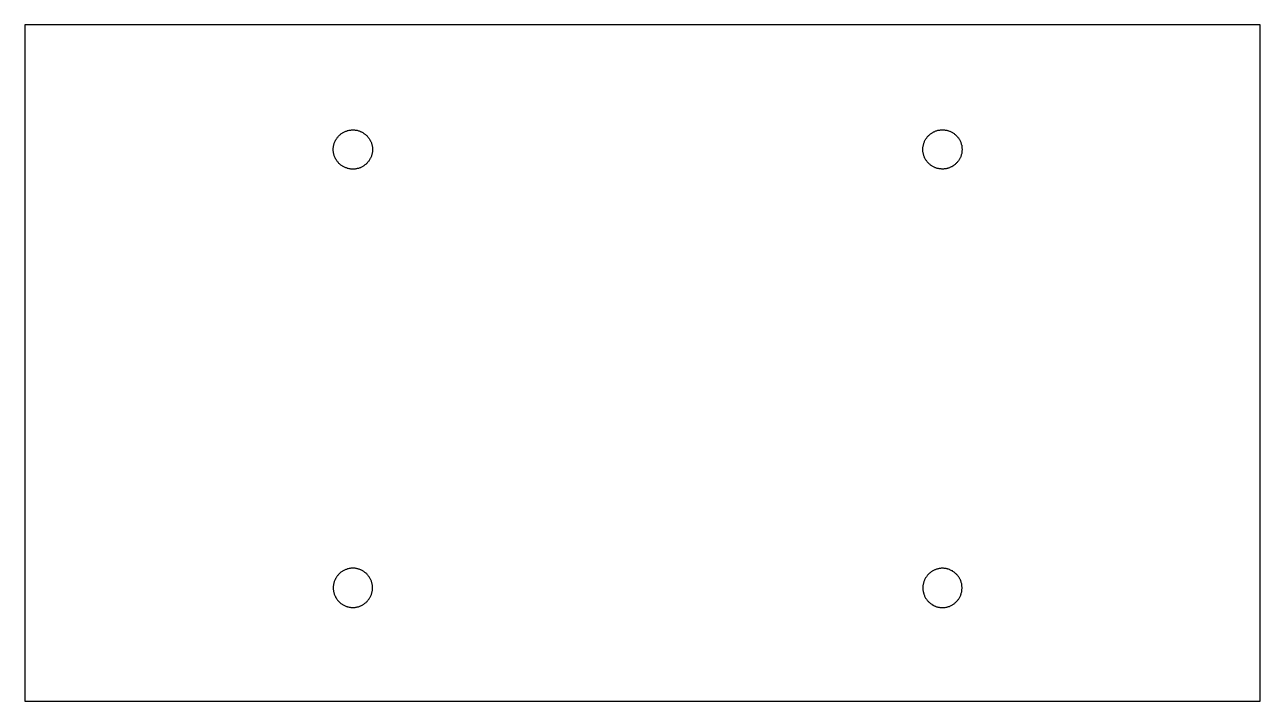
# Model space of a CAD drawing. Header units: millimetres. Extents: x 10 to 136, y 10 to 79.
import ezdxf

# ---------------------------------------------------------------- set-up
doc = ezdxf.new("R2010")
doc.units = ezdxf.units.MM
doc.header["$MEASUREMENT"] = 0
doc.layers.add('circulos', color=18, linetype='Continuous', true_color=0x000000)

msp = doc.modelspace()

# ---------------------------------------------------------------- linework, layer by layer
at = {"layer": 'circulos'}
for points in [[(10, 10), (136, 10), (136, 79), (10, 79), (10, 10)], [(45.46, 66.27), (45.46, 66.2), (45.46, 66.13), (45.45, 66.06), (45.45, 66), (45.43, 65.93), (45.42, 65.86), (45.41, 65.79), (45.39, 65.72), (45.37, 65.66), (45.35, 65.59), (45.32, 65.53), (45.29, 65.46), (45.26, 65.4), (45.23, 65.34), (45.2, 65.28), (45.16, 65.22), (45.13, 65.16), (45.09, 65.1), (45.04, 65.05), (45, 64.99), (44.96, 64.94), (44.91, 64.89), (44.86, 64.84), (44.81, 64.79), (44.76, 64.75), (44.7, 64.7), (44.65, 64.66), (44.59, 64.62), (44.53, 64.58), (44.47, 64.55), (44.41, 64.51), (44.35, 64.48), (44.29, 64.45), (44.23, 64.42), (44.16, 64.4), (44.1, 64.37), (44.03, 64.35), (43.96, 64.33), (43.89, 64.32), (43.83, 64.31), (43.76, 64.29), (43.69, 64.28), (43.62, 64.28), (43.55, 64.27), (43.48, 64.27), (43.41, 64.27), (43.34, 64.28), (43.27, 64.28), (43.2, 64.29), (43.14, 64.3), (43.07, 64.31), (43, 64.33), (42.93, 64.34), (42.87, 64.36), (42.8, 64.39), (42.74, 64.41), (42.67, 64.44), (42.61, 64.46), (42.55, 64.5), (42.48, 64.53), (42.42, 64.56), (42.37, 64.6), (42.31, 64.64), (42.25, 64.68), (42.2, 64.72), (42.15, 64.77), (42.09, 64.82), (42.04, 64.86), (42, 64.91), (41.95, 64.97), (41.91, 65.02), (41.86, 65.07), (41.82, 65.13), (41.78, 65.19), (41.75, 65.25), (41.71, 65.31), (41.68, 65.37), (41.65, 65.43), (41.62, 65.49), (41.6, 65.56), (41.57, 65.62), (41.55, 65.69), (41.53, 65.76), (41.52, 65.82), (41.5, 65.89), (41.49, 65.96), (41.48, 66.03), (41.47, 66.1), (41.47, 66.17), (41.46, 66.24), (41.46, 66.31), (41.47, 66.38), (41.47, 66.45), (41.48, 66.51), (41.49, 66.58), (41.5, 66.65), (41.52, 66.72), (41.53, 66.79), (41.55, 66.85), (41.57, 66.92), (41.6, 66.98), (41.62, 67.05), (41.65, 67.11), (41.68, 67.18), (41.71, 67.24), (41.75, 67.3), (41.78, 67.36), (41.82, 67.41), (41.86, 67.47), (41.91, 67.52), (41.95, 67.58), (42, 67.63), (42.04, 67.68), (42.09, 67.73), (42.15, 67.78), (42.2, 67.82), (42.25, 67.86), (42.31, 67.9), (42.37, 67.94), (42.42, 67.98), (42.48, 68.02), (42.55, 68.05), (42.61, 68.08), (42.67, 68.11), (42.74, 68.13), (42.8, 68.16), (42.87, 68.18), (42.93, 68.2), (43, 68.22), (43.07, 68.23), (43.14, 68.24), (43.2, 68.26), (43.27, 68.26), (43.34, 68.27), (43.41, 68.27), (43.48, 68.27), (43.55, 68.27), (43.62, 68.27), (43.69, 68.26), (43.76, 68.25), (43.83, 68.24), (43.89, 68.23), (43.96, 68.21), (44.03, 68.19), (44.1, 68.17), (44.16, 68.15), (44.23, 68.12), (44.29, 68.09), (44.35, 68.06), (44.41, 68.03), (44.47, 68), (44.53, 67.96), (44.59, 67.92), (44.65, 67.88), (44.7, 67.84), (44.76, 67.8), (44.81, 67.75), (44.86, 67.7), (44.91, 67.66), (44.96, 67.6), (45, 67.55), (45.04, 67.5), (45.09, 67.44), (45.13, 67.38), (45.16, 67.33), (45.2, 67.27), (45.23, 67.21), (45.26, 67.14), (45.29, 67.08), (45.32, 67.02), (45.35, 66.95), (45.37, 66.89), (45.39, 66.82), (45.41, 66.75), (45.42, 66.69), (45.43, 66.62), (45.45, 66.55), (45.45, 66.48), (45.46, 66.41), (45.46, 66.34), (45.46, 66.27)], [(105.59, 66.28), (105.59, 66.21), (105.58, 66.14), (105.58, 66.07), (105.57, 66), (105.56, 65.94), (105.55, 65.87), (105.53, 65.8), (105.51, 65.73), (105.49, 65.67), (105.47, 65.6), (105.45, 65.54), (105.42, 65.47), (105.39, 65.41), (105.36, 65.35), (105.32, 65.29), (105.29, 65.23), (105.25, 65.17), (105.21, 65.11), (105.17, 65.06), (105.13, 65), (105.08, 64.95), (105.03, 64.9), (104.99, 64.85), (104.93, 64.8), (104.88, 64.76), (104.83, 64.71), (104.77, 64.67), (104.72, 64.63), (104.66, 64.59), (104.6, 64.56), (104.54, 64.52), (104.48, 64.49), (104.41, 64.46), (104.35, 64.43), (104.29, 64.41), (104.22, 64.38), (104.15, 64.36), (104.09, 64.34), (104.02, 64.33), (103.95, 64.31), (103.88, 64.3), (103.81, 64.29), (103.75, 64.29), (103.68, 64.28), (103.61, 64.28), (103.54, 64.28), (103.47, 64.29), (103.4, 64.29), (103.33, 64.3), (103.26, 64.31), (103.19, 64.32), (103.12, 64.34), (103.06, 64.35), (102.99, 64.37), (102.93, 64.39), (102.86, 64.42), (102.8, 64.45), (102.73, 64.47), (102.67, 64.5), (102.61, 64.54), (102.55, 64.57), (102.49, 64.61), (102.43, 64.65), (102.38, 64.69), (102.32, 64.73), (102.27, 64.78), (102.22, 64.82), (102.17, 64.87), (102.12, 64.92), (102.07, 64.98), (102.03, 65.03), (101.99, 65.08), (101.95, 65.14), (101.91, 65.2), (101.87, 65.26), (101.84, 65.32), (101.8, 65.38), (101.77, 65.44), (101.75, 65.5), (101.72, 65.57), (101.7, 65.63), (101.68, 65.7), (101.66, 65.77), (101.64, 65.83), (101.63, 65.9), (101.61, 65.97), (101.6, 66.04), (101.6, 66.11), (101.59, 66.18), (101.59, 66.25), (101.59, 66.32), (101.59, 66.39), (101.6, 66.45), (101.6, 66.52), (101.61, 66.59), (101.63, 66.66), (101.64, 66.73), (101.66, 66.8), (101.68, 66.86), (101.7, 66.93), (101.72, 66.99), (101.75, 67.06), (101.77, 67.12), (101.8, 67.18), (101.84, 67.25), (101.87, 67.31), (101.91, 67.37), (101.95, 67.42), (101.99, 67.48), (102.03, 67.53), (102.07, 67.59), (102.12, 67.64), (102.17, 67.69), (102.22, 67.74), (102.27, 67.78), (102.32, 67.83), (102.38, 67.87), (102.43, 67.91), (102.49, 67.95), (102.55, 67.99), (102.61, 68.02), (102.67, 68.06), (102.73, 68.09), (102.8, 68.12), (102.86, 68.14), (102.93, 68.17), (102.99, 68.19), (103.06, 68.21), (103.12, 68.23), (103.19, 68.24), (103.26, 68.25), (103.33, 68.26), (103.4, 68.27), (103.47, 68.28), (103.54, 68.28), (103.61, 68.28), (103.68, 68.28), (103.75, 68.28), (103.81, 68.27), (103.88, 68.26), (103.95, 68.25), (104.02, 68.23), (104.09, 68.22), (104.15, 68.2), (104.22, 68.18), (104.29, 68.16), (104.35, 68.13), (104.41, 68.1), (104.48, 68.07), (104.54, 68.04), (104.6, 68.01), (104.66, 67.97), (104.72, 67.93), (104.77, 67.89), (104.83, 67.85), (104.88, 67.81), (104.93, 67.76), (104.99, 67.71), (105.03, 67.66), (105.08, 67.61), (105.13, 67.56), (105.17, 67.51), (105.21, 67.45), (105.25, 67.39), (105.29, 67.34), (105.32, 67.28), (105.36, 67.22), (105.39, 67.15), (105.42, 67.09), (105.45, 67.03), (105.47, 66.96), (105.49, 66.9), (105.51, 66.83), (105.53, 66.76), (105.55, 66.7), (105.56, 66.63), (105.57, 66.56), (105.58, 66.49), (105.58, 66.42), (105.59, 66.35), (105.59, 66.28)], [(45.46, 21.57), (45.46, 21.64), (45.46, 21.71), (45.45, 21.78), (45.45, 21.85), (45.43, 21.91), (45.42, 21.98), (45.41, 22.05), (45.39, 22.12), (45.37, 22.18), (45.35, 22.25), (45.32, 22.31), (45.29, 22.38), (45.26, 22.44), (45.23, 22.5), (45.2, 22.56), (45.16, 22.62), (45.13, 22.68), (45.09, 22.74), (45.04, 22.79), (45, 22.85), (44.96, 22.9), (44.91, 22.95), (44.86, 23), (44.81, 23.05), (44.76, 23.09), (44.7, 23.14), (44.65, 23.18), (44.59, 23.22), (44.53, 23.26), (44.47, 23.29), (44.41, 23.33), (44.35, 23.36), (44.29, 23.39), (44.23, 23.42), (44.16, 23.44), (44.1, 23.47), (44.03, 23.49), (43.96, 23.51), (43.89, 23.52), (43.83, 23.54), (43.76, 23.55), (43.69, 23.56), (43.62, 23.56), (43.55, 23.57), (43.48, 23.57), (43.41, 23.57), (43.34, 23.56), (43.27, 23.56), (43.2, 23.55), (43.14, 23.54), (43.07, 23.53), (43, 23.51), (42.93, 23.5), (42.87, 23.48), (42.8, 23.45), (42.74, 23.43), (42.67, 23.4), (42.61, 23.38), (42.55, 23.34), (42.48, 23.31), (42.42, 23.28), (42.37, 23.24), (42.31, 23.2), (42.25, 23.16), (42.2, 23.12), (42.15, 23.07), (42.09, 23.02), (42.04, 22.98), (42, 22.93), (41.95, 22.87), (41.91, 22.82), (41.86, 22.77), (41.82, 22.71), (41.78, 22.65), (41.75, 22.59), (41.71, 22.53), (41.68, 22.47), (41.65, 22.41), (41.62, 22.35), (41.6, 22.28), (41.57, 22.22), (41.55, 22.15), (41.53, 22.08), (41.52, 22.02), (41.5, 21.95), (41.49, 21.88), (41.48, 21.81), (41.47, 21.74), (41.47, 21.67), (41.46, 21.6), (41.46, 21.53), (41.47, 21.46), (41.47, 21.4), (41.48, 21.33), (41.49, 21.26), (41.5, 21.19), (41.52, 21.12), (41.53, 21.05), (41.55, 20.99), (41.57, 20.92), (41.6, 20.86), (41.62, 20.79), (41.65, 20.73), (41.68, 20.67), (41.71, 20.6), (41.75, 20.54), (41.78, 20.48), (41.82, 20.43), (41.86, 20.37), (41.91, 20.32), (41.95, 20.26), (42, 20.21), (42.04, 20.16), (42.09, 20.11), (42.15, 20.07), (42.2, 20.02), (42.25, 19.98), (42.31, 19.94), (42.37, 19.9), (42.42, 19.86), (42.48, 19.82), (42.55, 19.79), (42.61, 19.76), (42.67, 19.73), (42.74, 19.71), (42.8, 19.68), (42.87, 19.66), (42.93, 19.64), (43, 19.62), (43.07, 19.61), (43.14, 19.6), (43.2, 19.59), (43.27, 19.58), (43.34, 19.57), (43.41, 19.57), (43.48, 19.57), (43.55, 19.57), (43.62, 19.57), (43.69, 19.58), (43.76, 19.59), (43.83, 19.6), (43.89, 19.62), (43.96, 19.63), (44.03, 19.65), (44.1, 19.67), (44.16, 19.69), (44.23, 19.72), (44.29, 19.75), (44.35, 19.78), (44.41, 19.81), (44.47, 19.84), (44.53, 19.88), (44.59, 19.92), (44.65, 19.96), (44.7, 20), (44.76, 20.04), (44.81, 20.09), (44.86, 20.14), (44.91, 20.19), (44.96, 20.24), (45, 20.29), (45.04, 20.34), (45.09, 20.4), (45.13, 20.46), (45.16, 20.51), (45.2, 20.57), (45.23, 20.63), (45.26, 20.7), (45.29, 20.76), (45.32, 20.82), (45.35, 20.89), (45.37, 20.95), (45.39, 21.02), (45.41, 21.09), (45.42, 21.15), (45.43, 21.22), (45.45, 21.29), (45.45, 21.36), (45.46, 21.43), (45.46, 21.5), (45.46, 21.57)], [(105.59, 21.56), (105.59, 21.63), (105.58, 21.7), (105.58, 21.77), (105.57, 21.84), (105.56, 21.9), (105.55, 21.97), (105.53, 22.04), (105.51, 22.11), (105.49, 22.17), (105.47, 22.24), (105.45, 22.3), (105.42, 22.37), (105.39, 22.43), (105.36, 22.49), (105.32, 22.55), (105.29, 22.61), (105.25, 22.67), (105.21, 22.73), (105.17, 22.78), (105.13, 22.84), (105.08, 22.89), (105.03, 22.94), (104.99, 22.99), (104.93, 23.04), (104.88, 23.08), (104.83, 23.13), (104.77, 23.17), (104.72, 23.21), (104.66, 23.25), (104.6, 23.29), (104.54, 23.32), (104.48, 23.35), (104.41, 23.38), (104.35, 23.41), (104.29, 23.43), (104.22, 23.46), (104.15, 23.48), (104.09, 23.5), (104.02, 23.51), (103.95, 23.53), (103.88, 23.54), (103.81, 23.55), (103.75, 23.55), (103.68, 23.56), (103.61, 23.56), (103.54, 23.56), (103.47, 23.56), (103.4, 23.55), (103.33, 23.54), (103.26, 23.53), (103.19, 23.52), (103.12, 23.5), (103.06, 23.49), (102.99, 23.47), (102.93, 23.45), (102.86, 23.42), (102.8, 23.39), (102.73, 23.37), (102.67, 23.34), (102.61, 23.3), (102.55, 23.27), (102.49, 23.23), (102.43, 23.19), (102.38, 23.15), (102.32, 23.11), (102.27, 23.06), (102.22, 23.02), (102.17, 22.97), (102.12, 22.92), (102.07, 22.87), (102.03, 22.81), (101.99, 22.76), (101.95, 22.7), (101.91, 22.64), (101.87, 22.58), (101.84, 22.52), (101.8, 22.46), (101.77, 22.4), (101.75, 22.34), (101.72, 22.27), (101.7, 22.21), (101.68, 22.14), (101.66, 22.07), (101.64, 22.01), (101.63, 21.94), (101.61, 21.87), (101.6, 21.8), (101.6, 21.73), (101.59, 21.66), (101.59, 21.59), (101.59, 21.52), (101.59, 21.45), (101.6, 21.39), (101.6, 21.32), (101.61, 21.25), (101.63, 21.18), (101.64, 21.11), (101.66, 21.04), (101.68, 20.98), (101.7, 20.91), (101.72, 20.85), (101.75, 20.78), (101.77, 20.72), (101.8, 20.66), (101.84, 20.59), (101.87, 20.53), (101.91, 20.47), (101.95, 20.42), (101.99, 20.36), (102.03, 20.31), (102.07, 20.25), (102.12, 20.2), (102.17, 20.15), (102.22, 20.1), (102.27, 20.06), (102.32, 20.01), (102.38, 19.97), (102.43, 19.93), (102.49, 19.89), (102.55, 19.85), (102.61, 19.82), (102.67, 19.78), (102.73, 19.75), (102.8, 19.72), (102.86, 19.7), (102.93, 19.67), (102.99, 19.65), (103.06, 19.63), (103.12, 19.61), (103.19, 19.6), (103.26, 19.59), (103.33, 19.58), (103.4, 19.57), (103.47, 19.56), (103.54, 19.56), (103.61, 19.56), (103.68, 19.56), (103.75, 19.56), (103.81, 19.57), (103.88, 19.58), (103.95, 19.59), (104.02, 19.61), (104.09, 19.62), (104.15, 19.64), (104.22, 19.66), (104.29, 19.68), (104.35, 19.71), (104.41, 19.74), (104.48, 19.77), (104.54, 19.8), (104.6, 19.83), (104.66, 19.87), (104.72, 19.91), (104.77, 19.95), (104.83, 19.99), (104.88, 20.03), (104.93, 20.08), (104.99, 20.13), (105.03, 20.18), (105.08, 20.23), (105.13, 20.28), (105.17, 20.33), (105.21, 20.39), (105.25, 20.45), (105.29, 20.5), (105.32, 20.56), (105.36, 20.62), (105.39, 20.69), (105.42, 20.75), (105.45, 20.81), (105.47, 20.88), (105.49, 20.94), (105.51, 21.01), (105.53, 21.08), (105.55, 21.15), (105.56, 21.21), (105.57, 21.28), (105.58, 21.35), (105.58, 21.42), (105.59, 21.49), (105.59, 21.56)]]:
    msp.add_lwpolyline(points, dxfattribs=at)

doc.saveas('drawing.dxf')
